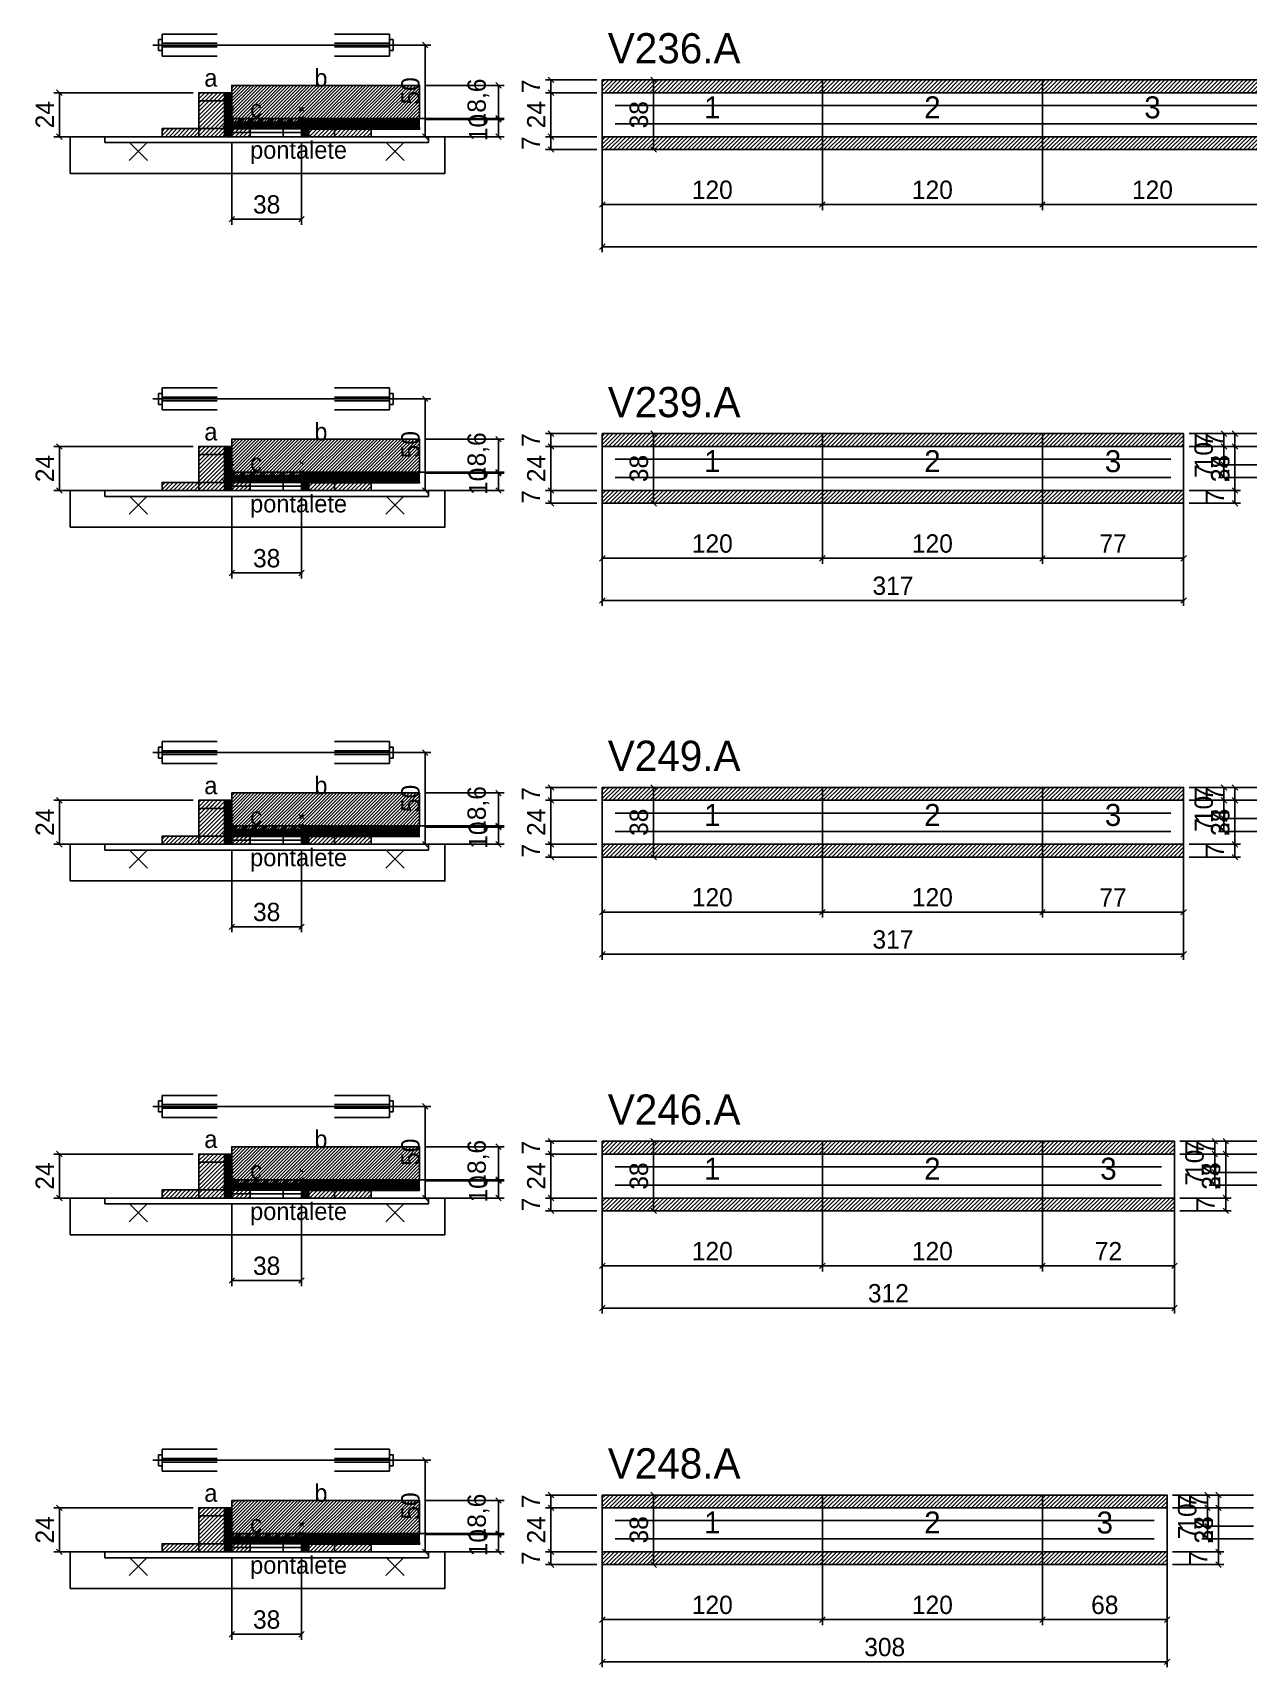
# Model space of a CAD drawing. Extents: x -10500 to 3070, y -6649 to 1250.
# Drawn here: x -69 to 594, y -2596 to -1704 of the extents above; entities that cross this region are included whole.
import ezdxf
from ezdxf.enums import TextEntityAlignment as Align

# ---------------------------------------------------------------- set-up
doc = ezdxf.new("R2010")
doc.units = 0
for name, color, linetype in [('5', 5, 'Continuous'), ('barrote', 126, 'Continuous'), ('CONCRETO', 251, 'Continuous'), ('COTA', 241, 'Continuous'), ('detalhes', 7, 'Continuous'), ('ESTRUTURACAO', 7, 'Continuous'), ('Hachura', 251, 'Continuous'), ('Madeira', 126, 'Continuous'), ('NOMENCLATURA', 7, 'Continuous'), ('Painéis', 200, 'Continuous'), ('presilha', 224, 'Continuous'), ('SARR_2.2x7', 40, 'Continuous'), ('SCO-___-LAJ', 224, 'Continuous'), ('TENSOR', 224, 'Continuous')]:
    doc.layers.add(name, color=color, linetype=linetype)
doc.dimstyles.new('PAINEL', dxfattribs={"dimtxt": 10, "dimasz": 3, "dimexe": 3, "dimexo": 3, "dimgap": 3, "dimtad": 1, "dimblk": 'OBLIQUE', "dimblk1": 'OBLIQUE', "dimcen": 2.5, "dimclrd": 4, "dimclre": 4, "dimclrt": 240, "dimazin": 3, "dimtfac": 1, "dimtmove": 0, "dimatfit": 3})

# ---------------------------------------------------------------- blocks, each defined once
blk = doc.blocks.new('PAR_ESQ')
for p, q in [((-1, -1), (1, 1)), ((-1, 1), (1, -1))]:
    blk.add_line(p, q)
blk = doc.blocks.new('PAR_FUNDO_ESQ')
for p, q in [((-1, -1), (1, 1)), ((-1, 1), (1, -1))]:
    blk.add_line(p, q)
blk = doc.blocks.new('PAR_FUNDO_DIR')
for p, q in [((-1, -1), (1, 1)), ((-1, 1), (1, -1))]:
    blk.add_line(p, q)
blk = doc.blocks.new('par_int_esq')
for p, q in [((-1, -1), (1, 1)), ((-1, 1), (1, -1))]:
    blk.add_line(p, q)
blk = doc.blocks.new('par_int_dir')
for p, q in [((-1, -1), (1, 1)), ((-1, 1), (1, -1))]:
    blk.add_line(p, q)
blk = doc.blocks.new('_OBLIQUE')
at = {"color": 0, "linetype": 'BYBLOCK'}
blk.add_line((-0.5, -0.5), (0.5, 0.5), dxfattribs=at)

msp = doc.modelspace()

# ---------------------------------------------------------------- hatches: boundary and pattern name
at = {"layer": 'COTA'}
h = msp.add_hatch(dxfattribs=at)
h.set_pattern_fill('ANSI31', scale=0.4)
h.paths.add_polyline_path([(40, -1753), (40, -1733), (142.43, -1733), (142.43, -1751.6), (78, -1751.6), (78, -1753)])
h = msp.add_hatch(dxfattribs=at)
h.set_pattern_fill('ANSI31', scale=0.5)
h.paths.add_polyline_path([(242, -1737), (362, -1737), (362, -1730), (242, -1730)])
h = msp.add_hatch(dxfattribs=at)
h.set_pattern_fill('ANSI31', scale=0.5)
h.paths.add_polyline_path([(362, -1737), (482, -1737), (482, -1730), (362, -1730)])
h = msp.add_hatch(dxfattribs=at)
h.set_pattern_fill('ANSI31', scale=0.5)
h.paths.add_polyline_path([(482, -1737), (602, -1737), (602, -1730), (482, -1730)])
h = msp.add_hatch(dxfattribs=at)
h.set_pattern_fill('ANSI31', scale=0.5)
h.paths.add_polyline_path([(242, -1768), (362, -1768), (362, -1761), (242, -1761)])
h = msp.add_hatch(dxfattribs=at)
h.set_pattern_fill('ANSI31', scale=0.5)
h.paths.add_polyline_path([(362, -1768), (482, -1768), (482, -1761), (362, -1761)])
h = msp.add_hatch(dxfattribs=at)
h.set_pattern_fill('ANSI31', scale=0.5)
h.paths.add_polyline_path([(482, -1768), (602, -1768), (602, -1761), (482, -1761)])
h = msp.add_hatch(dxfattribs=at)
h.set_pattern_fill('ANSI31', scale=0.4)
h.paths.add_polyline_path([(40, -1946), (40, -1926), (142.43, -1926), (142.43, -1944.6), (78, -1944.6), (78, -1946)])
h = msp.add_hatch(dxfattribs=at)
h.set_pattern_fill('ANSI31', scale=0.5)
h.paths.add_polyline_path([(242, -1930), (362, -1930), (362, -1923), (242, -1923)])
h = msp.add_hatch(dxfattribs=at)
h.set_pattern_fill('ANSI31', scale=0.5)
h.paths.add_polyline_path([(362, -1930), (482, -1930), (482, -1923), (362, -1923)])
h = msp.add_hatch(dxfattribs=at)
h.set_pattern_fill('ANSI31', scale=0.5)
h.paths.add_polyline_path([(482, -1930), (559, -1930), (559, -1923), (482, -1923)])
h = msp.add_hatch(dxfattribs=at)
h.set_pattern_fill('ANSI31', scale=0.5)
h.paths.add_polyline_path([(242, -1961), (362, -1961), (362, -1954), (242, -1954)])
h = msp.add_hatch(dxfattribs=at)
h.set_pattern_fill('ANSI31', scale=0.5)
h.paths.add_polyline_path([(362, -1961), (482, -1961), (482, -1954), (362, -1954)])
h = msp.add_hatch(dxfattribs=at)
h.set_pattern_fill('ANSI31', scale=0.5)
h.paths.add_polyline_path([(482, -1961), (559, -1961), (559, -1954), (482, -1954)])
h = msp.add_hatch(dxfattribs=at)
h.set_pattern_fill('ANSI31', scale=0.4)
h.paths.add_polyline_path([(40, -2139), (40, -2119), (142.43, -2119), (142.43, -2137.6), (78, -2137.6), (78, -2139)])
h = msp.add_hatch(dxfattribs=at)
h.set_pattern_fill('ANSI31', scale=0.5)
h.paths.add_polyline_path([(242, -2123), (362, -2123), (362, -2116), (242, -2116)])
h = msp.add_hatch(dxfattribs=at)
h.set_pattern_fill('ANSI31', scale=0.5)
h.paths.add_polyline_path([(362, -2123), (482, -2123), (482, -2116), (362, -2116)])
h = msp.add_hatch(dxfattribs=at)
h.set_pattern_fill('ANSI31', scale=0.5)
h.paths.add_polyline_path([(482, -2123), (559, -2123), (559, -2116), (482, -2116)])
h = msp.add_hatch(dxfattribs=at)
h.set_pattern_fill('ANSI31', scale=0.5)
h.paths.add_polyline_path([(242, -2154), (362, -2154), (362, -2147), (242, -2147)])
h = msp.add_hatch(dxfattribs=at)
h.set_pattern_fill('ANSI31', scale=0.5)
h.paths.add_polyline_path([(362, -2154), (482, -2154), (482, -2147), (362, -2147)])
h = msp.add_hatch(dxfattribs=at)
h.set_pattern_fill('ANSI31', scale=0.5)
h.paths.add_polyline_path([(482, -2154), (559, -2154), (559, -2147), (482, -2147)])
h = msp.add_hatch(dxfattribs=at)
h.set_pattern_fill('ANSI31', scale=0.5)
h.paths.add_polyline_path([(242, -2316), (362, -2316), (362, -2309), (242, -2309)])
h = msp.add_hatch(dxfattribs=at)
h.set_pattern_fill('ANSI31', scale=0.5)
h.paths.add_polyline_path([(362, -2316), (482, -2316), (482, -2309), (362, -2309)])
h = msp.add_hatch(dxfattribs=at)
h.set_pattern_fill('ANSI31', scale=0.5)
h.paths.add_polyline_path([(482, -2316), (554, -2316), (554, -2309), (482, -2309)])
h = msp.add_hatch(dxfattribs=at)
h.set_pattern_fill('ANSI31', scale=0.4)
h.paths.add_polyline_path([(40, -2332), (40, -2312), (142.43, -2312), (142.43, -2330.6), (78, -2330.6), (78, -2332)])
h = msp.add_hatch(dxfattribs=at)
h.set_pattern_fill('ANSI31', scale=0.5)
h.paths.add_polyline_path([(242, -2347), (362, -2347), (362, -2340), (242, -2340)])
h = msp.add_hatch(dxfattribs=at)
h.set_pattern_fill('ANSI31', scale=0.5)
h.paths.add_polyline_path([(362, -2347), (482, -2347), (482, -2340), (362, -2340)])
h = msp.add_hatch(dxfattribs=at)
h.set_pattern_fill('ANSI31', scale=0.5)
h.paths.add_polyline_path([(482, -2347), (554, -2347), (554, -2340), (482, -2340)])
h = msp.add_hatch(dxfattribs=at)
h.set_pattern_fill('ANSI31', scale=0.4)
h.paths.add_polyline_path([(40, -2525), (40, -2505), (142.43, -2505), (142.43, -2523.6), (78, -2523.6), (78, -2525)])
h = msp.add_hatch(dxfattribs=at)
h.set_pattern_fill('ANSI31', scale=0.5)
h.paths.add_polyline_path([(242, -2509), (362, -2509), (362, -2502), (242, -2502)])
h = msp.add_hatch(dxfattribs=at)
h.set_pattern_fill('ANSI31', scale=0.5)
h.paths.add_polyline_path([(362, -2509), (482, -2509), (482, -2502), (362, -2502)])
h = msp.add_hatch(dxfattribs=at)
h.set_pattern_fill('ANSI31', scale=0.5)
h.paths.add_polyline_path([(482, -2509), (550, -2509), (550, -2502), (482, -2502)])
h = msp.add_hatch(dxfattribs=at)
h.set_pattern_fill('ANSI31', scale=0.5)
h.paths.add_polyline_path([(242, -2540), (362, -2540), (362, -2533), (242, -2533)])
h = msp.add_hatch(dxfattribs=at)
h.set_pattern_fill('ANSI31', scale=0.5)
h.paths.add_polyline_path([(362, -2540), (482, -2540), (482, -2533), (362, -2533)])
h = msp.add_hatch(dxfattribs=at)
h.set_pattern_fill('ANSI31', scale=0.5)
h.paths.add_polyline_path([(482, -2540), (550, -2540), (550, -2533), (482, -2533)])
at = {"layer": 'Hachura'}
h = msp.add_hatch(dxfattribs=at)
h.set_pattern_fill('ANSI31', scale=0.5)
h.paths.add_polyline_path([(22, -1761), (36, -1761), (36, -1737), (22, -1737)])
h = msp.add_hatch(dxfattribs=at)
h.set_pattern_fill('ANSI31', scale=0.5)
h.paths.add_polyline_path([(22, -1741.4), (36, -1741.4), (36, -1737), (22, -1737)])
h = msp.add_hatch(dxfattribs=at)
h.set_pattern_fill('SOLID')
h.paths.add_polyline_path([(36, -1761), (40, -1761), (40, -1737), (36, -1737)])
h = msp.add_hatch(dxfattribs=at)
h.set_pattern_fill('ANSI31', scale=0.5)
h.paths.add_polyline_path([(2, -1761), (22, -1761), (22, -1756.6), (2, -1756.6)])
h = msp.add_hatch(dxfattribs=at)
h.set_pattern_fill('SOLID')
h.paths.add_polyline_path([(40, -1756.6), (78, -1756.6), (78, -1753), (40, -1753)])
h = msp.add_hatch(dxfattribs=at)
h.set_pattern_fill('ANSI31', scale=0.5)
h.paths.add_polyline_path([(40, -1761), (50, -1761), (50, -1756.6), (40, -1756.6)])
h = msp.add_hatch(dxfattribs=at)
h.set_pattern_fill('SOLID')
h.paths.add_polyline_path([(78, -1761), (82, -1761), (82, -1751), (78, -1751)])
h = msp.add_hatch(dxfattribs=at)
h.set_pattern_fill('SOLID')
h.paths.add_polyline_path([(78, -1751), (142.43, -1751), (142.43, -1757), (78, -1757)])
h = msp.add_hatch(dxfattribs=at)
h.set_pattern_fill('ANSI31', scale=0.5)
h.paths.add_polyline_path([(82, -1761), (96, -1761), (96, -1751), (82, -1751)])
h = msp.add_hatch(dxfattribs=at)
h.set_pattern_fill('ANSI31', scale=0.5)
h.paths.add_polyline_path([(82, -1755.4), (96, -1755.4), (96, -1751), (82, -1751)])
h = msp.add_hatch(dxfattribs=at)
h.set_pattern_fill('ANSI31', scale=0.5)
h.paths.add_polyline_path([(96, -1761), (116, -1761), (116, -1756.6), (96, -1756.6)])
h = msp.add_hatch(dxfattribs=at)
h.set_pattern_fill('ANSI31', scale=0.5)
h.paths.add_polyline_path([(22, -1954), (36, -1954), (36, -1930), (22, -1930)])
h = msp.add_hatch(dxfattribs=at)
h.set_pattern_fill('ANSI31', scale=0.5)
h.paths.add_polyline_path([(22, -1934.4), (36, -1934.4), (36, -1930), (22, -1930)])
h = msp.add_hatch(dxfattribs=at)
h.set_pattern_fill('SOLID')
h.paths.add_polyline_path([(36, -1954), (40, -1954), (40, -1930), (36, -1930)])
h = msp.add_hatch(dxfattribs=at)
h.set_pattern_fill('SOLID')
h.paths.add_polyline_path([(78, -1954), (82, -1954), (82, -1944), (78, -1944)])
h = msp.add_hatch(dxfattribs=at)
h.set_pattern_fill('SOLID')
h.paths.add_polyline_path([(78, -1944), (142.43, -1944), (142.43, -1950), (78, -1950)])
h = msp.add_hatch(dxfattribs=at)
h.set_pattern_fill('ANSI31', scale=0.5)
h.paths.add_polyline_path([(82, -1954), (96, -1954), (96, -1944), (82, -1944)])
h = msp.add_hatch(dxfattribs=at)
h.set_pattern_fill('ANSI31', scale=0.5)
h.paths.add_polyline_path([(82, -1948.4), (96, -1948.4), (96, -1944), (82, -1944)])
h = msp.add_hatch(dxfattribs=at)
h.set_pattern_fill('ANSI31', scale=0.5)
h.paths.add_polyline_path([(2, -1954), (22, -1954), (22, -1949.6), (2, -1949.6)])
h = msp.add_hatch(dxfattribs=at)
h.set_pattern_fill('SOLID')
h.paths.add_polyline_path([(40, -1949.6), (78, -1949.6), (78, -1946), (40, -1946)])
h = msp.add_hatch(dxfattribs=at)
h.set_pattern_fill('ANSI31', scale=0.5)
h.paths.add_polyline_path([(40, -1954), (50, -1954), (50, -1949.6), (40, -1949.6)])
h = msp.add_hatch(dxfattribs=at)
h.set_pattern_fill('ANSI31', scale=0.5)
h.paths.add_polyline_path([(96, -1954), (116, -1954), (116, -1949.6), (96, -1949.6)])
h = msp.add_hatch(dxfattribs=at)
h.set_pattern_fill('ANSI31', scale=0.5)
h.paths.add_polyline_path([(22, -2147), (36, -2147), (36, -2123), (22, -2123)])
h = msp.add_hatch(dxfattribs=at)
h.set_pattern_fill('ANSI31', scale=0.5)
h.paths.add_polyline_path([(22, -2127.4), (36, -2127.4), (36, -2123), (22, -2123)])
h = msp.add_hatch(dxfattribs=at)
h.set_pattern_fill('SOLID')
h.paths.add_polyline_path([(36, -2147), (40, -2147), (40, -2123), (36, -2123)])
h = msp.add_hatch(dxfattribs=at)
h.set_pattern_fill('SOLID')
h.paths.add_polyline_path([(40, -2142.6), (78, -2142.6), (78, -2139), (40, -2139)])
h = msp.add_hatch(dxfattribs=at)
h.set_pattern_fill('SOLID')
h.paths.add_polyline_path([(78, -2147), (82, -2147), (82, -2137), (78, -2137)])
h = msp.add_hatch(dxfattribs=at)
h.set_pattern_fill('SOLID')
h.paths.add_polyline_path([(78, -2137), (142.43, -2137), (142.43, -2143), (78, -2143)])
h = msp.add_hatch(dxfattribs=at)
h.set_pattern_fill('ANSI31', scale=0.5)
h.paths.add_polyline_path([(82, -2147), (96, -2147), (96, -2137), (82, -2137)])
h = msp.add_hatch(dxfattribs=at)
h.set_pattern_fill('ANSI31', scale=0.5)
h.paths.add_polyline_path([(82, -2141.4), (96, -2141.4), (96, -2137), (82, -2137)])
h = msp.add_hatch(dxfattribs=at)
h.set_pattern_fill('ANSI31', scale=0.5)
h.paths.add_polyline_path([(2, -2147), (22, -2147), (22, -2142.6), (2, -2142.6)])
h = msp.add_hatch(dxfattribs=at)
h.set_pattern_fill('ANSI31', scale=0.5)
h.paths.add_polyline_path([(40, -2147), (50, -2147), (50, -2142.6), (40, -2142.6)])
h = msp.add_hatch(dxfattribs=at)
h.set_pattern_fill('ANSI31', scale=0.5)
h.paths.add_polyline_path([(96, -2147), (116, -2147), (116, -2142.6), (96, -2142.6)])
h = msp.add_hatch(dxfattribs=at)
h.set_pattern_fill('ANSI31', scale=0.5)
h.paths.add_polyline_path([(22, -2340), (36, -2340), (36, -2316), (22, -2316)])
h = msp.add_hatch(dxfattribs=at)
h.set_pattern_fill('ANSI31', scale=0.5)
h.paths.add_polyline_path([(22, -2320.4), (36, -2320.4), (36, -2316), (22, -2316)])
h = msp.add_hatch(dxfattribs=at)
h.set_pattern_fill('SOLID')
h.paths.add_polyline_path([(36, -2340), (40, -2340), (40, -2316), (36, -2316)])
h = msp.add_hatch(dxfattribs=at)
h.set_pattern_fill('ANSI31', scale=0.5)
h.paths.add_polyline_path([(2, -2340), (22, -2340), (22, -2335.6), (2, -2335.6)])
h = msp.add_hatch(dxfattribs=at)
h.set_pattern_fill('SOLID')
h.paths.add_polyline_path([(40, -2335.6), (78, -2335.6), (78, -2332), (40, -2332)])
h = msp.add_hatch(dxfattribs=at)
h.set_pattern_fill('ANSI31', scale=0.5)
h.paths.add_polyline_path([(40, -2340), (50, -2340), (50, -2335.6), (40, -2335.6)])
h = msp.add_hatch(dxfattribs=at)
h.set_pattern_fill('SOLID')
h.paths.add_polyline_path([(78, -2340), (82, -2340), (82, -2330), (78, -2330)])
h = msp.add_hatch(dxfattribs=at)
h.set_pattern_fill('SOLID')
h.paths.add_polyline_path([(78, -2330), (142.43, -2330), (142.43, -2336), (78, -2336)])
h = msp.add_hatch(dxfattribs=at)
h.set_pattern_fill('ANSI31', scale=0.5)
h.paths.add_polyline_path([(82, -2340), (96, -2340), (96, -2330), (82, -2330)])
h = msp.add_hatch(dxfattribs=at)
h.set_pattern_fill('ANSI31', scale=0.5)
h.paths.add_polyline_path([(82, -2334.4), (96, -2334.4), (96, -2330), (82, -2330)])
h = msp.add_hatch(dxfattribs=at)
h.set_pattern_fill('ANSI31', scale=0.5)
h.paths.add_polyline_path([(96, -2340), (116, -2340), (116, -2335.6), (96, -2335.6)])
h = msp.add_hatch(dxfattribs=at)
h.set_pattern_fill('ANSI31', scale=0.5)
h.paths.add_polyline_path([(22, -2533), (36, -2533), (36, -2509), (22, -2509)])
h = msp.add_hatch(dxfattribs=at)
h.set_pattern_fill('ANSI31', scale=0.5)
h.paths.add_polyline_path([(22, -2513.4), (36, -2513.4), (36, -2509), (22, -2509)])
h = msp.add_hatch(dxfattribs=at)
h.set_pattern_fill('SOLID')
h.paths.add_polyline_path([(36, -2533), (40, -2533), (40, -2509), (36, -2509)])
h = msp.add_hatch(dxfattribs=at)
h.set_pattern_fill('SOLID')
h.paths.add_polyline_path([(78, -2533), (82, -2533), (82, -2523), (78, -2523)])
h = msp.add_hatch(dxfattribs=at)
h.set_pattern_fill('SOLID')
h.paths.add_polyline_path([(78, -2523), (142.43, -2523), (142.43, -2529), (78, -2529)])
h = msp.add_hatch(dxfattribs=at)
h.set_pattern_fill('ANSI31', scale=0.5)
h.paths.add_polyline_path([(82, -2533), (96, -2533), (96, -2523), (82, -2523)])
h = msp.add_hatch(dxfattribs=at)
h.set_pattern_fill('ANSI31', scale=0.5)
h.paths.add_polyline_path([(82, -2527.4), (96, -2527.4), (96, -2523), (82, -2523)])
h = msp.add_hatch(dxfattribs=at)
h.set_pattern_fill('ANSI31', scale=0.5)
h.paths.add_polyline_path([(2, -2533), (22, -2533), (22, -2528.6), (2, -2528.6)])
h = msp.add_hatch(dxfattribs=at)
h.set_pattern_fill('SOLID')
h.paths.add_polyline_path([(40, -2528.6), (78, -2528.6), (78, -2525), (40, -2525)])
h = msp.add_hatch(dxfattribs=at)
h.set_pattern_fill('ANSI31', scale=0.5)
h.paths.add_polyline_path([(40, -2533), (50, -2533), (50, -2528.6), (40, -2528.6)])
h = msp.add_hatch(dxfattribs=at)
h.set_pattern_fill('ANSI31', scale=0.5)
h.paths.add_polyline_path([(96, -2533), (116, -2533), (116, -2528.6), (96, -2528.6)])
at = {"layer": 'HACHURACONCRETO'}
h = msp.add_hatch(dxfattribs=at)
h.set_pattern_fill('ANSI31', scale=0.3)
h.paths.add_polyline_path([(40, -1756.6), (78, -1756.6), (78, -1751), (40, -1751)])
h = msp.add_hatch(dxfattribs=at)
h.set_pattern_fill('ANSI31', scale=0.3)
h.paths.add_polyline_path([(40, -1949.6), (78, -1949.6), (78, -1944), (40, -1944)])
h = msp.add_hatch(dxfattribs=at)
h.set_pattern_fill('ANSI31', scale=0.3)
h.paths.add_polyline_path([(40, -2142.6), (78, -2142.6), (78, -2137), (40, -2137)])
h = msp.add_hatch(dxfattribs=at)
h.set_pattern_fill('ANSI31', scale=0.3)
h.paths.add_polyline_path([(40, -2335.6), (78, -2335.6), (78, -2330), (40, -2330)])
h = msp.add_hatch(dxfattribs=at)
h.set_pattern_fill('ANSI31', scale=0.3)
h.paths.add_polyline_path([(40, -2528.6), (78, -2528.6), (78, -2523), (40, -2523)])

# ---------------------------------------------------------------- linework, layer by layer
for p, q in [((0, -1708), (0, -1714)), ((2, -1708), (0, -1708)), ((2, -1705), (32, -1705)), ((2, -1705), (2, -1717)), ((2, -1710), (32, -1710)), ((2, -1712), (32, -1712)), ((96, -1705), (126, -1705)), ((96, -1710), (126, -1710)), ((96, -1712), (126, -1712)), ((126, -1705), (126, -1717)), ((126, -1708), (128, -1708)), ((128, -1708), (128, -1714)), ((2, -1714), (0, -1714)), ((2, -1717), (32, -1717)), ((96, -1717), (126, -1717)), ((126, -1714), (128, -1714)), ((2, -1898), (32, -1898)), ((2, -1898), (2, -1910)), ((96, -1898), (126, -1898)), ((126, -1898), (126, -1910)), ((0, -1901), (0, -1907)), ((2, -1901), (0, -1901)), ((2, -1907), (0, -1907)), ((2, -1903), (32, -1903)), ((2, -1905), (32, -1905)), ((96, -1903), (126, -1903)), ((96, -1905), (126, -1905)), ((126, -1901), (128, -1901)), ((126, -1907), (128, -1907)), ((128, -1901), (128, -1907)), ((2, -1910), (32, -1910)), ((96, -1910), (126, -1910)), ((0, -2094), (0, -2100)), ((2, -2094), (0, -2094)), ((2, -2091), (32, -2091)), ((2, -2091), (2, -2103)), ((96, -2091), (126, -2091)), ((126, -2091), (126, -2103)), ((126, -2094), (128, -2094)), ((128, -2094), (128, -2100)), ((2, -2100), (0, -2100)), ((2, -2096), (32, -2096)), ((2, -2098), (32, -2098)), ((2, -2103), (32, -2103)), ((96, -2096), (126, -2096)), ((96, -2098), (126, -2098)), ((96, -2103), (126, -2103)), ((126, -2100), (128, -2100)), ((0, -2287), (0, -2293)), ((2, -2287), (0, -2287)), ((2, -2284), (32, -2284)), ((2, -2284), (2, -2296)), ((2, -2289), (32, -2289)), ((2, -2291), (32, -2291)), ((96, -2284), (126, -2284)), ((96, -2289), (126, -2289)), ((96, -2291), (126, -2291)), ((126, -2284), (126, -2296)), ((126, -2287), (128, -2287)), ((128, -2287), (128, -2293)), ((2, -2293), (0, -2293)), ((2, -2296), (32, -2296)), ((96, -2296), (126, -2296)), ((126, -2293), (128, -2293)), ((2, -2477), (32, -2477)), ((2, -2477), (2, -2489)), ((96, -2477), (126, -2477)), ((126, -2477), (126, -2489)), ((0, -2480), (0, -2486)), ((2, -2480), (0, -2480)), ((2, -2486), (0, -2486)), ((2, -2482), (32, -2482)), ((2, -2484), (32, -2484)), ((96, -2482), (126, -2482)), ((96, -2484), (126, -2484)), ((126, -2480), (128, -2480)), ((126, -2486), (128, -2486)), ((128, -2480), (128, -2486)), ((2, -2489), (32, -2489)), ((96, -2489), (126, -2489))]:
    msp.add_line(p, q)
at = {"layer": 'BARRA_ANCORAGEM'}
for p, q in [((40, -1753.3), (78, -1753.3)), ((40, -1755.3), (40, -1753.3)), ((40, -1755.3), (78, -1755.3)), ((40, -1756.7), (78, -1756.7)), ((40, -1758.7), (40, -1756.7)), ((78, -1755.3), (78, -1753.3)), ((78, -1758.7), (78, -1756.7)), ((40, -1758.7), (78, -1758.7)), ((40, -1946.3), (78, -1946.3)), ((40, -1948.3), (40, -1946.3)), ((40, -1948.3), (78, -1948.3)), ((40, -1949.7), (78, -1949.7)), ((40, -1951.7), (40, -1949.7)), ((40, -1951.7), (78, -1951.7)), ((78, -1948.3), (78, -1946.3)), ((78, -1951.7), (78, -1949.7)), ((40, -2139.3), (78, -2139.3)), ((40, -2141.3), (40, -2139.3)), ((78, -2141.3), (78, -2139.3)), ((40, -2141.3), (78, -2141.3)), ((40, -2142.7), (78, -2142.7)), ((40, -2144.7), (40, -2142.7)), ((40, -2144.7), (78, -2144.7)), ((78, -2144.7), (78, -2142.7)), ((40, -2332.3), (78, -2332.3)), ((40, -2334.3), (40, -2332.3)), ((40, -2334.3), (78, -2334.3)), ((40, -2335.7), (78, -2335.7)), ((40, -2337.7), (40, -2335.7)), ((78, -2334.3), (78, -2332.3)), ((78, -2337.7), (78, -2335.7)), ((40, -2337.7), (78, -2337.7)), ((40, -2525.3), (78, -2525.3)), ((40, -2527.3), (40, -2525.3)), ((40, -2527.3), (78, -2527.3)), ((40, -2528.7), (78, -2528.7)), ((40, -2530.7), (40, -2528.7)), ((40, -2530.7), (78, -2530.7)), ((78, -2527.3), (78, -2525.3)), ((78, -2530.7), (78, -2528.7))]:
    msp.add_line(p, q, dxfattribs=at)
at = {"layer": 'barrote'}
for points in [[(-48.215, -1781), (156.215, -1781), (156.215, -1761), (-48.215, -1761)], [(-48.215, -1974), (156.215, -1974), (156.215, -1954), (-48.215, -1954)], [(-48.215, -2167), (156.215, -2167), (156.215, -2147), (-48.215, -2147)], [(-48.215, -2360), (156.215, -2360), (156.215, -2340), (-48.215, -2340)], [(-48.215, -2553), (156.215, -2553), (156.215, -2533), (-48.215, -2533)]]:
    msp.add_lwpolyline(points, close=True, dxfattribs=at)
at = {"layer": 'CONCRETO'}
for points in [[(40, -1753), (40, -1733), (142.43, -1733), (142.43, -1751.6), (78, -1751.6), (78, -1753)], [(40, -1946), (40, -1926), (142.43, -1926), (142.43, -1944.6), (78, -1944.6), (78, -1946)], [(40, -2139), (40, -2119), (142.43, -2119), (142.43, -2137.6), (78, -2137.6), (78, -2139)], [(40, -2332), (40, -2312), (142.43, -2312), (142.43, -2330.6), (78, -2330.6), (78, -2332)], [(40, -2525), (40, -2505), (142.43, -2505), (142.43, -2523.6), (78, -2523.6), (78, -2525)]]:
    msp.add_lwpolyline(points, close=True, dxfattribs=at)
at = {"layer": 'HACHURACONCRETO'}
for points in [[(40, -1756.6), (78, -1756.6), (78, -1751), (40, -1751)], [(40, -1949.6), (78, -1949.6), (78, -1944), (40, -1944)], [(40, -2142.6), (78, -2142.6), (78, -2137), (40, -2137)], [(40, -2335.6), (78, -2335.6), (78, -2330), (40, -2330)], [(40, -2528.6), (78, -2528.6), (78, -2523), (40, -2523)]]:
    msp.add_lwpolyline(points, close=True, dxfattribs=at)
at = {"layer": 'Madeira'}
for points in [[(22, -1761), (36, -1761), (36, -1737), (22, -1737)], [(22, -1741.4), (36, -1741.4), (36, -1737), (22, -1737)], [(2, -1761), (22, -1761), (22, -1756.6), (2, -1756.6)], [(22, -1761), (36, -1761), (36, -1756.6), (22, -1756.6)], [(40, -1761), (50, -1761), (50, -1756.6), (40, -1756.6)], [(68, -1761), (78, -1761), (78, -1756.6), (68, -1756.6)], [(82, -1761), (96, -1761), (96, -1751), (82, -1751)], [(82, -1755.4), (96, -1755.4), (96, -1751), (82, -1751)], [(96, -1761), (116, -1761), (116, -1756.6), (96, -1756.6)], [(22, -1954), (36, -1954), (36, -1930), (22, -1930)], [(22, -1934.4), (36, -1934.4), (36, -1930), (22, -1930)], [(82, -1954), (96, -1954), (96, -1944), (82, -1944)], [(82, -1948.4), (96, -1948.4), (96, -1944), (82, -1944)], [(2, -1954), (22, -1954), (22, -1949.6), (2, -1949.6)], [(22, -1954), (36, -1954), (36, -1949.6), (22, -1949.6)], [(40, -1954), (50, -1954), (50, -1949.6), (40, -1949.6)], [(68, -1954), (78, -1954), (78, -1949.6), (68, -1949.6)], [(96, -1954), (116, -1954), (116, -1949.6), (96, -1949.6)], [(22, -2147), (36, -2147), (36, -2123), (22, -2123)], [(22, -2127.4), (36, -2127.4), (36, -2123), (22, -2123)], [(82, -2147), (96, -2147), (96, -2137), (82, -2137)], [(82, -2141.4), (96, -2141.4), (96, -2137), (82, -2137)], [(2, -2147), (22, -2147), (22, -2142.6), (2, -2142.6)], [(22, -2147), (36, -2147), (36, -2142.6), (22, -2142.6)], [(40, -2147), (50, -2147), (50, -2142.6), (40, -2142.6)], [(68, -2147), (78, -2147), (78, -2142.6), (68, -2142.6)], [(96, -2147), (116, -2147), (116, -2142.6), (96, -2142.6)], [(22, -2340), (36, -2340), (36, -2316), (22, -2316)], [(22, -2320.4), (36, -2320.4), (36, -2316), (22, -2316)], [(2, -2340), (22, -2340), (22, -2335.6), (2, -2335.6)], [(22, -2340), (36, -2340), (36, -2335.6), (22, -2335.6)], [(40, -2340), (50, -2340), (50, -2335.6), (40, -2335.6)], [(68, -2340), (78, -2340), (78, -2335.6), (68, -2335.6)], [(82, -2340), (96, -2340), (96, -2330), (82, -2330)], [(82, -2334.4), (96, -2334.4), (96, -2330), (82, -2330)], [(96, -2340), (116, -2340), (116, -2335.6), (96, -2335.6)], [(22, -2533), (36, -2533), (36, -2509), (22, -2509)], [(22, -2513.4), (36, -2513.4), (36, -2509), (22, -2509)], [(82, -2533), (96, -2533), (96, -2523), (82, -2523)], [(82, -2527.4), (96, -2527.4), (96, -2523), (82, -2523)], [(2, -2533), (22, -2533), (22, -2528.6), (2, -2528.6)], [(22, -2533), (36, -2533), (36, -2528.6), (22, -2528.6)], [(40, -2533), (50, -2533), (50, -2528.6), (40, -2528.6)], [(68, -2533), (78, -2533), (78, -2528.6), (68, -2528.6)], [(96, -2533), (116, -2533), (116, -2528.6), (96, -2528.6)]]:
    msp.add_lwpolyline(points, close=True, dxfattribs=at)
at = {"layer": 'Painéis'}
for p, q in [((242, -1737), (362, -1737)), ((242, -1761), (242, -1737)), ((362, -1761), (362, -1737)), ((362, -1761), (362, -1737)), ((362, -1737), (482, -1737)), ((362, -1761), (362, -1737)), ((482, -1761), (482, -1737)), ((482, -1761), (482, -1737)), ((482, -1737), (602, -1737)), ((482, -1761), (482, -1737)), ((242, -1761), (362, -1761)), ((362, -1761), (482, -1761)), ((482, -1761), (602, -1761)), ((242, -1930), (362, -1930)), ((242, -1954), (242, -1930)), ((362, -1954), (362, -1930)), ((362, -1954), (362, -1930)), ((362, -1930), (482, -1930)), ((362, -1954), (362, -1930)), ((482, -1954), (482, -1930)), ((482, -1954), (482, -1930)), ((482, -1930), (559, -1930)), ((482, -1954), (482, -1930)), ((559, -1954), (559, -1930)), ((242, -1954), (362, -1954)), ((362, -1954), (482, -1954)), ((482, -1954), (559, -1954)), ((242, -2123), (362, -2123)), ((242, -2147), (242, -2123)), ((362, -2147), (362, -2123)), ((362, -2147), (362, -2123)), ((362, -2123), (482, -2123)), ((362, -2147), (362, -2123)), ((482, -2147), (482, -2123)), ((482, -2147), (482, -2123)), ((482, -2123), (559, -2123)), ((482, -2147), (482, -2123)), ((559, -2147), (559, -2123)), ((242, -2147), (362, -2147)), ((362, -2147), (482, -2147)), ((482, -2147), (559, -2147)), ((242, -2316), (362, -2316)), ((242, -2340), (242, -2316)), ((362, -2340), (362, -2316)), ((362, -2340), (362, -2316)), ((362, -2316), (482, -2316)), ((362, -2340), (362, -2316)), ((482, -2340), (482, -2316)), ((482, -2340), (482, -2316)), ((482, -2316), (554, -2316)), ((482, -2340), (482, -2316)), ((554, -2340), (554, -2316)), ((242, -2340), (362, -2340)), ((362, -2340), (482, -2340)), ((482, -2340), (554, -2340)), ((242, -2509), (362, -2509)), ((242, -2533), (242, -2509)), ((362, -2533), (362, -2509)), ((362, -2533), (362, -2509)), ((362, -2509), (482, -2509)), ((362, -2533), (362, -2509)), ((482, -2533), (482, -2509)), ((482, -2533), (482, -2509)), ((482, -2509), (550, -2509)), ((482, -2533), (482, -2509)), ((550, -2533), (550, -2509)), ((242, -2533), (362, -2533)), ((362, -2533), (482, -2533)), ((482, -2533), (550, -2533))]:
    msp.add_line(p, q, dxfattribs=at)
for points in [[(36, -1761), (40, -1761), (40, -1737), (36, -1737)], [(40, -1756.6), (78, -1756.6), (78, -1753), (40, -1753)], [(78, -1761), (82, -1761), (82, -1751), (78, -1751)], [(78, -1751), (142.43, -1751), (142.43, -1751.6), (78, -1751.6)], [(36, -1954), (40, -1954), (40, -1930), (36, -1930)], [(78, -1954), (82, -1954), (82, -1944), (78, -1944)], [(78, -1944), (142.43, -1944), (142.43, -1944.6), (78, -1944.6)], [(40, -1949.6), (78, -1949.6), (78, -1946), (40, -1946)], [(36, -2147), (40, -2147), (40, -2123), (36, -2123)], [(40, -2142.6), (78, -2142.6), (78, -2139), (40, -2139)], [(78, -2147), (82, -2147), (82, -2137), (78, -2137)], [(78, -2137), (142.43, -2137), (142.43, -2137.6), (78, -2137.6)], [(36, -2340), (40, -2340), (40, -2316), (36, -2316)], [(40, -2335.6), (78, -2335.6), (78, -2332), (40, -2332)], [(78, -2340), (82, -2340), (82, -2330), (78, -2330)], [(78, -2330), (142.43, -2330), (142.43, -2330.6), (78, -2330.6)], [(36, -2533), (40, -2533), (40, -2509), (36, -2509)], [(78, -2533), (82, -2533), (82, -2523), (78, -2523)], [(78, -2523), (142.43, -2523), (142.43, -2523.6), (78, -2523.6)], [(40, -2528.6), (78, -2528.6), (78, -2525), (40, -2525)]]:
    msp.add_lwpolyline(points, close=True, dxfattribs=at)
at = {"layer": 'presilha'}
for p, q in [((-16, -1774), (-6, -1764)), ((-16, -1764), (-6, -1774)), ((124, -1774), (134, -1764)), ((124, -1764), (134, -1774)), ((-16, -1967), (-6, -1957)), ((-16, -1957), (-6, -1967)), ((124, -1967), (134, -1957)), ((124, -1957), (134, -1967)), ((-16, -2160), (-6, -2150)), ((-16, -2150), (-6, -2160)), ((124, -2160), (134, -2150)), ((124, -2150), (134, -2160)), ((-16, -2353), (-6, -2343)), ((-16, -2343), (-6, -2353)), ((124, -2353), (134, -2343)), ((124, -2343), (134, -2353)), ((-16, -2546), (-6, -2536)), ((-16, -2536), (-6, -2546)), ((124, -2546), (134, -2536)), ((124, -2536), (134, -2546))]:
    msp.add_line(p, q, dxfattribs=at)
at = {"layer": 'SARR_2.2x7'}
for points in [[(249, -1744), (362, -1744)], [(249, -1744), (362, -1744)], [(362, -1744), (482, -1744)], [(362, -1744), (482, -1744)], [(482, -1744), (602, -1744)], [(482, -1744), (602, -1744)], [(249, -1754), (362, -1754)], [(249, -1754), (362, -1754)], [(362, -1754), (482, -1754)], [(362, -1754), (482, -1754)], [(482, -1754), (602, -1754)], [(482, -1754), (602, -1754)], [(249, -1937), (362, -1937)], [(249, -1937), (362, -1937)], [(362, -1937), (482, -1937)], [(362, -1937), (482, -1937)], [(482, -1937), (552, -1937)], [(482, -1937), (552, -1937)], [(249, -1947), (362, -1947)], [(249, -1947), (362, -1947)], [(362, -1947), (482, -1947)], [(362, -1947), (482, -1947)], [(482, -1947), (552, -1947)], [(482, -1947), (552, -1947)], [(249, -2130), (362, -2130)], [(249, -2130), (362, -2130)], [(362, -2130), (482, -2130)], [(362, -2130), (482, -2130)], [(482, -2130), (552, -2130)], [(482, -2130), (552, -2130)], [(249, -2140), (362, -2140)], [(249, -2140), (362, -2140)], [(362, -2140), (482, -2140)], [(362, -2140), (482, -2140)], [(482, -2140), (552, -2140)], [(482, -2140), (552, -2140)], [(249, -2323), (362, -2323)], [(249, -2323), (362, -2323)], [(362, -2323), (482, -2323)], [(362, -2323), (482, -2323)], [(482, -2323), (547, -2323)], [(482, -2323), (547, -2323)], [(249, -2333), (362, -2333)], [(249, -2333), (362, -2333)], [(362, -2333), (482, -2333)], [(362, -2333), (482, -2333)], [(482, -2333), (547, -2333)], [(482, -2333), (547, -2333)], [(249, -2516), (362, -2516)], [(249, -2516), (362, -2516)], [(362, -2516), (482, -2516)], [(362, -2516), (482, -2516)], [(482, -2516), (543, -2516)], [(482, -2516), (543, -2516)], [(249, -2526), (362, -2526)], [(249, -2526), (362, -2526)], [(362, -2526), (482, -2526)], [(362, -2526), (482, -2526)], [(482, -2526), (543, -2526)], [(482, -2526), (543, -2526)]]:
    msp.add_lwpolyline(points, dxfattribs=at)
at = {"layer": 'SARRAFO_2_2X7'}
for p, q in [((36, -1746.2), (36, -1741.8)), ((36, -1741.8), (40, -1741.8)), ((36, -1746.2), (40, -1746.2)), ((40, -1746.2), (40, -1741.8)), ((36, -1756.2), (36, -1751.8)), ((36, -1751.8), (40, -1751.8)), ((36, -1756.2), (40, -1756.2)), ((40, -1756.2), (40, -1751.8)), ((78, -1758.2), (78, -1753.8)), ((78, -1753.8), (82, -1753.8)), ((82, -1758.2), (82, -1753.8)), ((78, -1758.2), (82, -1758.2)), ((36, -1939.2), (36, -1934.8)), ((36, -1934.8), (40, -1934.8)), ((40, -1939.2), (40, -1934.8)), ((36, -1939.2), (40, -1939.2)), ((36, -1949.2), (36, -1944.8)), ((36, -1944.8), (40, -1944.8)), ((36, -1949.2), (40, -1949.2)), ((40, -1949.2), (40, -1944.8)), ((78, -1951.2), (78, -1946.8)), ((78, -1946.8), (82, -1946.8)), ((78, -1951.2), (82, -1951.2)), ((82, -1951.2), (82, -1946.8)), ((36, -2132.2), (36, -2127.8)), ((36, -2127.8), (40, -2127.8)), ((40, -2132.2), (40, -2127.8)), ((36, -2132.2), (40, -2132.2)), ((36, -2142.2), (36, -2137.8)), ((36, -2137.8), (40, -2137.8)), ((40, -2142.2), (40, -2137.8)), ((78, -2144.2), (78, -2139.8)), ((78, -2139.8), (82, -2139.8)), ((82, -2144.2), (82, -2139.8)), ((36, -2142.2), (40, -2142.2)), ((78, -2144.2), (82, -2144.2)), ((36, -2325.2), (36, -2320.8)), ((36, -2320.8), (40, -2320.8)), ((36, -2325.2), (40, -2325.2)), ((40, -2325.2), (40, -2320.8)), ((36, -2335.2), (36, -2330.8)), ((36, -2330.8), (40, -2330.8)), ((36, -2335.2), (40, -2335.2)), ((40, -2335.2), (40, -2330.8)), ((78, -2337.2), (78, -2332.8)), ((78, -2332.8), (82, -2332.8)), ((82, -2337.2), (82, -2332.8)), ((78, -2337.2), (82, -2337.2)), ((36, -2518.2), (36, -2513.8)), ((36, -2513.8), (40, -2513.8)), ((40, -2518.2), (40, -2513.8)), ((36, -2518.2), (40, -2518.2)), ((36, -2528.2), (36, -2523.8)), ((36, -2523.8), (40, -2523.8)), ((36, -2528.2), (40, -2528.2)), ((40, -2528.2), (40, -2523.8)), ((78, -2530.2), (78, -2525.8)), ((78, -2525.8), (82, -2525.8)), ((78, -2530.2), (82, -2530.2)), ((82, -2530.2), (82, -2525.8))]:
    msp.add_line(p, q, dxfattribs=at)
at = {"layer": 'SCO-___-LAJ'}
for points in [[(242, -1737), (362, -1737), (362, -1730), (242, -1730)], [(362, -1737), (482, -1737), (482, -1730), (362, -1730)], [(482, -1737), (602, -1737), (602, -1730), (482, -1730)], [(-29.215, -1764.2), (147.215, -1764.2), (147.215, -1761), (-29.215, -1761)], [(242, -1768), (362, -1768), (362, -1761), (242, -1761)], [(362, -1768), (482, -1768), (482, -1761), (362, -1761)], [(482, -1768), (602, -1768), (602, -1761), (482, -1761)], [(242, -1930), (362, -1930), (362, -1923), (242, -1923)], [(362, -1930), (482, -1930), (482, -1923), (362, -1923)], [(482, -1930), (559, -1930), (559, -1923), (482, -1923)], [(-29.215, -1957.2), (147.215, -1957.2), (147.215, -1954), (-29.215, -1954)], [(242, -1961), (362, -1961), (362, -1954), (242, -1954)], [(362, -1961), (482, -1961), (482, -1954), (362, -1954)], [(482, -1961), (559, -1961), (559, -1954), (482, -1954)], [(242, -2123), (362, -2123), (362, -2116), (242, -2116)], [(362, -2123), (482, -2123), (482, -2116), (362, -2116)], [(482, -2123), (559, -2123), (559, -2116), (482, -2116)], [(-29.215, -2150.2), (147.215, -2150.2), (147.215, -2147), (-29.215, -2147)], [(242, -2154), (362, -2154), (362, -2147), (242, -2147)], [(362, -2154), (482, -2154), (482, -2147), (362, -2147)], [(482, -2154), (559, -2154), (559, -2147), (482, -2147)], [(242, -2316), (362, -2316), (362, -2309), (242, -2309)], [(362, -2316), (482, -2316), (482, -2309), (362, -2309)], [(482, -2316), (554, -2316), (554, -2309), (482, -2309)], [(-29.215, -2343.2), (147.215, -2343.2), (147.215, -2340), (-29.215, -2340)], [(242, -2347), (362, -2347), (362, -2340), (242, -2340)], [(362, -2347), (482, -2347), (482, -2340), (362, -2340)], [(482, -2347), (554, -2347), (554, -2340), (482, -2340)], [(242, -2509), (362, -2509), (362, -2502), (242, -2502)], [(362, -2509), (482, -2509), (482, -2502), (362, -2502)], [(482, -2509), (550, -2509), (550, -2502), (482, -2502)], [(-29.215, -2536.2), (147.215, -2536.2), (147.215, -2533), (-29.215, -2533)], [(242, -2540), (362, -2540), (362, -2533), (242, -2533)], [(362, -2540), (482, -2540), (482, -2533), (362, -2533)], [(482, -2540), (550, -2540), (550, -2533), (482, -2533)]]:
    msp.add_lwpolyline(points, close=True, dxfattribs=at)
at = {"layer": 'TENSOR'}
for p, q in [((-3, -1711), (140.43, -1711)), ((-3, -1904), (140.43, -1904)), ((-3, -2097), (140.43, -2097)), ((-3, -2290), (140.43, -2290)), ((-3, -2483), (140.43, -2483))]:
    msp.add_line(p, q, dxfattribs=at)

# ---------------------------------------------------------------- block references
at = {"layer": 'Painéis'}
for name, p in [('par_int_esq', (40, -1746)), ('par_int_dir', (78, -1746)), ('PAR_ESQ', (36, -1756)), ('PAR_FUNDO_ESQ', (40, -1751)), ('PAR_FUNDO_DIR', (78, -1751)), ('par_int_esq', (40, -1939)), ('PAR_FUNDO_ESQ', (40, -1944)), ('par_int_dir', (78, -1939)), ('PAR_FUNDO_DIR', (78, -1944)), ('PAR_ESQ', (36, -1949)), ('par_int_esq', (40, -2132)), ('par_int_dir', (78, -2132)), ('PAR_FUNDO_ESQ', (40, -2137)), ('PAR_FUNDO_DIR', (78, -2137)), ('PAR_ESQ', (36, -2142)), ('par_int_esq', (40, -2325)), ('par_int_dir', (78, -2325)), ('PAR_ESQ', (36, -2335)), ('PAR_FUNDO_ESQ', (40, -2330)), ('PAR_FUNDO_DIR', (78, -2330)), ('par_int_esq', (40, -2518)), ('PAR_FUNDO_ESQ', (40, -2523)), ('par_int_dir', (78, -2518)), ('PAR_FUNDO_DIR', (78, -2523)), ('PAR_ESQ', (36, -2528))]:
    msp.add_blockref(name, p, dxfattribs=at)

# ---------------------------------------------------------------- texts
at = {"layer": '5'}
for s, p in [('2', (422, -1745)), ('3', (542, -1745)), ('1', (302, -1745)), ('1', (302, -1938)), ('2', (422, -1938)), ('3', (520.5, -1938)), ('1', (302, -2131)), ('2', (422, -2131)), ('3', (520.5, -2131)), ('1', (302, -2324)), ('2', (422, -2324)), ('3', (518, -2324)), ('1', (302, -2517)), ('2', (422, -2517)), ('3', (516, -2517))]:
    msp.add_text(s, height=12, dxfattribs=at).set_placement(p, align=Align.MIDDLE_CENTER)
at = {"layer": 'detalhes'}
for s, p in [('a', (25, -1733.7)), ('b', (85, -1733.7)), ('c', (50, -1750.5)), ('b', (85, -1926.7)), ('a', (25, -1926.7)), ('c', (50, -1943.5)), ('a', (25, -2119.7)), ('b', (85, -2119.7)), ('c', (50, -2136.5)), ('a', (25, -2312.7)), ('b', (85, -2312.7)), ('c', (50, -2329.5)), ('b', (85, -2505.7)), ('a', (25, -2505.7)), ('c', (50, -2522.5))]:
    msp.add_text(s, height=9.6, dxfattribs=at).set_placement(p)
at = {"layer": 'ESTRUTURACAO'}
for p in [(50, -1773), (50, -1966), (50, -2159), (50, -2352), (50, -2545)]:
    msp.add_text('pontalete', height=9.6, dxfattribs=at).set_placement(p)
at = {"layer": 'NOMENCLATURA'}
for s, p in [('V236.A', (245, -1721)), ('V239.A', (245, -1914)), ('V249.A', (245, -2107)), ('V246.A', (245, -2300)), ('V248.A', (245, -2493))]:
    msp.add_text(s, height=16.5, dxfattribs=at).set_placement(p)

# ---------------------------------------------------------------- dimensions: what is measured, and where the dimension line sits
at = {"layer": 'COTA'}
for base, p1, p2 in [((145.43, -1761), (96, -1761), (96, -1711)), ((185.43, -1751.6), (142.43, -1751.6), (142.43, -1733)), ((214, -1737), (242, -1737), (242, -1730)), ((270, -1768), (242, -1768), (242, -1730)), ((-54, -1761), (2, -1761), (22, -1737)), ((214, -1761), (242, -1761), (242, -1737)), ((185.43, -1761), (96, -1761), (96, -1751)), ((214, -1768), (242, -1768), (242, -1761)), ((145.43, -1954), (96, -1954), (96, -1904)), ((185.43, -1944.6), (142.43, -1944.6), (142.43, -1926)), ((214, -1930), (242, -1930), (242, -1923)), ((270, -1961), (242, -1961), (242, -1923)), ((587, -1961), (559, -1961), (559, -1923)), ((587, -1930), (559, -1930), (559, -1923)), ((581, -1930), (609, -1930), (609, -1923)), ((-54, -1954), (2, -1954), (22, -1930)), ((214, -1954), (242, -1954), (242, -1930)), ((587, -1954), (559, -1954), (559, -1930)), ((581, -1940), (609, -1940), (609, -1930)), ((185.43, -1954), (96, -1954), (96, -1944)), ((581, -1947), (609, -1947), (609, -1940)), ((214, -1961), (242, -1961), (242, -1954)), ((587, -1961), (559, -1961), (559, -1954)), ((145.43, -2147), (96, -2147), (96, -2097)), ((-54, -2147), (2, -2147), (22, -2123)), ((185.43, -2137.6), (142.43, -2137.6), (142.43, -2119)), ((214, -2123), (242, -2123), (242, -2116)), ((214, -2147), (242, -2147), (242, -2123)), ((270, -2154), (242, -2154), (242, -2116)), ((587, -2154), (559, -2154), (559, -2116)), ((587, -2123), (559, -2123), (559, -2116)), ((587, -2147), (559, -2147), (559, -2123)), ((581, -2123), (609, -2123), (609, -2116)), ((581, -2133), (609, -2133), (609, -2123)), ((185.43, -2147), (96, -2147), (96, -2137)), ((581, -2140), (609, -2140), (609, -2133)), ((214, -2154), (242, -2154), (242, -2147)), ((587, -2154), (559, -2154), (559, -2147)), ((145.43, -2340), (96, -2340), (96, -2290)), ((185.43, -2330.6), (142.43, -2330.6), (142.43, -2312)), ((214, -2316), (242, -2316), (242, -2309)), ((270, -2347), (242, -2347), (242, -2309)), ((582, -2347), (554, -2347), (554, -2309)), ((582, -2316), (554, -2316), (554, -2309)), ((576, -2316), (604, -2316), (604, -2309)), ((-54, -2340), (2, -2340), (22, -2316)), ((214, -2340), (242, -2340), (242, -2316)), ((582, -2340), (554, -2340), (554, -2316)), ((576, -2326), (604, -2326), (604, -2316)), ((185.43, -2340), (96, -2340), (96, -2330)), ((576, -2333), (604, -2333), (604, -2326)), ((214, -2347), (242, -2347), (242, -2340)), ((582, -2347), (554, -2347), (554, -2340)), ((145.43, -2533), (96, -2533), (96, -2483)), ((185.43, -2523.6), (142.43, -2523.6), (142.43, -2505)), ((214, -2509), (242, -2509), (242, -2502)), ((270, -2540), (242, -2540), (242, -2502)), ((578, -2540), (550, -2540), (550, -2502)), ((578, -2509), (550, -2509), (550, -2502)), ((572, -2509), (600, -2509), (600, -2502)), ((-54, -2533), (2, -2533), (22, -2509)), ((214, -2533), (242, -2533), (242, -2509)), ((578, -2533), (550, -2533), (550, -2509)), ((572, -2519), (600, -2519), (600, -2509)), ((185.43, -2533), (96, -2533), (96, -2523)), ((572, -2526), (600, -2526), (600, -2519)), ((214, -2540), (242, -2540), (242, -2533)), ((578, -2540), (550, -2540), (550, -2533))]:
    msp.add_linear_dim(base=base, p1=p1, p2=p2, angle=90, dimstyle='PAINEL', dxfattribs=at).render()
for base, p1, p2 in [((40, -1806), (40, -1761), (78, -1761)), ((242, -1798), (242, -1761), (362, -1761)), ((242, -1821), (242, -1761), (1029, -1761)), ((362, -1798), (362, -1761), (482, -1761)), ((482, -1798), (482, -1761), (602, -1761)), ((40, -1999), (40, -1954), (78, -1954)), ((242, -1991), (242, -1954), (362, -1954)), ((242, -2014), (242, -1954), (559, -1954)), ((362, -1991), (362, -1954), (482, -1954)), ((482, -1991), (482, -1954), (559, -1954)), ((40, -2192), (40, -2147), (78, -2147)), ((242, -2184), (242, -2147), (362, -2147)), ((242, -2207), (242, -2147), (559, -2147)), ((362, -2184), (362, -2147), (482, -2147)), ((482, -2184), (482, -2147), (559, -2147)), ((40, -2385), (40, -2340), (78, -2340)), ((242, -2377), (242, -2340), (362, -2340)), ((242, -2400), (242, -2340), (554, -2340)), ((362, -2377), (362, -2340), (482, -2340)), ((482, -2377), (482, -2340), (554, -2340)), ((40, -2578), (40, -2533), (78, -2533)), ((242, -2570), (242, -2533), (362, -2533)), ((242, -2593), (242, -2533), (550, -2533)), ((362, -2570), (362, -2533), (482, -2533)), ((482, -2570), (482, -2533), (550, -2533))]:
    msp.add_linear_dim(base=base, p1=p1, p2=p2, dimstyle='PAINEL', dxfattribs=at).render()

doc.saveas('drawing.dxf')
